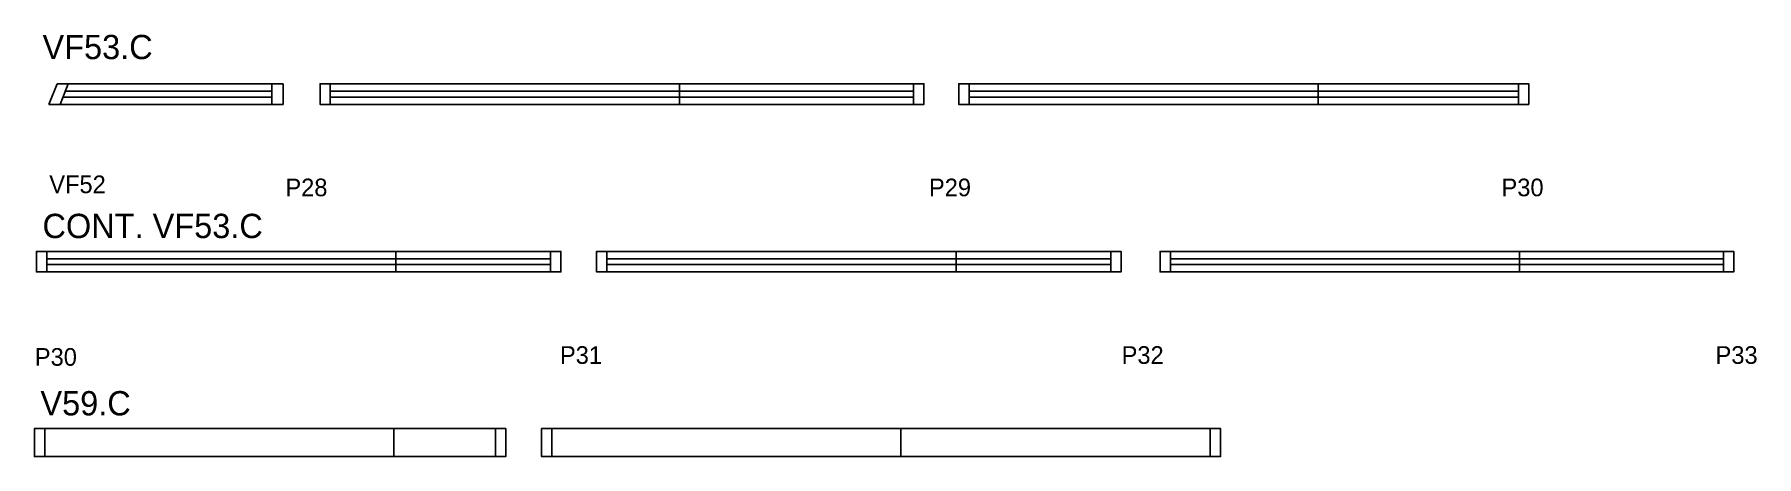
# Model space of a CAD drawing. Header units: metres. Extents: x 4100 to 5269, y -267 to 19.
import ezdxf

# ---------------------------------------------------------------- set-up
doc = ezdxf.new("R2010")
doc.units = ezdxf.units.M
for name, color, linetype in [('5', 7, 'Continuous'), ('NOMENCLATURA', 7, 'Continuous'), ('Painéis', 7, 'Continuous'), ('SARR_2.2x7', 7, 'Continuous'), ('SARR_EDITAR', 7, 'Continuous')]:
    doc.layers.add(name, color=color, linetype=linetype)

msp = doc.modelspace()

# ---------------------------------------------------------------- linework, layer by layer
at = {"layer": 'Painéis', "color": 7, "lineweight": 25}
for p, q in [((4115.6, -14.1), (4110, -28.1)), ((4268.9, -14.1), (4115.6, -14.1)), ((4268.9, -28.1), (4268.9, -14.1)), ((4110, -28.1), (4268.9, -28.1))]:
    msp.add_line(p, q, dxfattribs=at)
for points in [[(4538, -28.1), (4294, -28.1), (4294, -14.1), (4538, -14.1)], [(4538, -14.1), (4704, -14.1), (4704, -28.1), (4538, -28.1)], [(4971.6, -28.1), (4727.6, -28.1), (4727.6, -14.1), (4971.6, -14.1)], [(4971.6, -14.1), (5114.6, -14.1), (5114.6, -28.1), (4971.6, -28.1)], [(4345.5, -141.9), (4101.5, -141.9), (4101.5, -127.9), (4345.5, -127.9)], [(4345.5, -127.9), (4457.5, -127.9), (4457.5, -141.9), (4345.5, -141.9)], [(4725.8, -141.9), (4481.8, -141.9), (4481.8, -127.9), (4725.8, -127.9)], [(4725.8, -127.9), (4837.8, -127.9), (4837.8, -141.9), (4725.8, -141.9)], [(5108.3, -141.9), (4864.3, -141.9), (4864.3, -127.9), (5108.3, -127.9)], [(5108.3, -127.9), (5253.8, -127.9), (5253.8, -141.9), (5108.3, -141.9)], [(4344.1, -267.3), (4100.1, -267.3), (4100.1, -248.3), (4344.1, -248.3)], [(4344.1, -248.3), (4420.1, -248.3), (4420.1, -267.3), (4344.1, -267.3)], [(4688.4, -267.3), (4444.4, -267.3), (4444.4, -248.3), (4688.4, -248.3)], [(4688.4, -248.3), (4905.4, -248.3), (4905.4, -267.3), (4688.4, -267.3)]]:
    msp.add_lwpolyline(points, close=True, dxfattribs=at)
at = {"layer": 'SARR_2.2x7', "color": 7, "lineweight": 25}
for p, q in [((4123.1, -14.1), (4117.5, -28.1)), ((4261.3, -28.1), (4261.4, -14.1)), ((4301, -14.1), (4301, -28.1)), ((4697, -14.1), (4697, -28.1)), ((4734.6, -14.1), (4734.6, -28.1)), ((5107.6, -14.1), (5107.6, -28.1)), ((4108.5, -127.9), (4108.5, -141.9)), ((4450.5, -127.9), (4450.5, -141.9)), ((4488.8, -127.9), (4488.8, -141.9)), ((4830.8, -127.9), (4830.8, -141.9)), ((4871.3, -127.9), (4871.3, -141.9)), ((5246.8, -127.9), (5246.8, -141.9)), ((4107.1, -248.3), (4107.1, -267.3)), ((4413.1, -248.3), (4413.1, -267.3)), ((4451.4, -248.3), (4451.4, -267.3)), ((4898.4, -248.3), (4898.4, -267.3))]:
    msp.add_line(p, q, dxfattribs=at)
at = {"layer": 'SARR_EDITAR', "color": 7, "lineweight": 25}
for p, q in [((4119.5, -23.1), (4261.3, -23.1)), ((4261.3, -19.1), (4121.1, -19.1)), ((4301, -19.1), (4538, -19.1)), ((4538, -23.1), (4301, -23.1)), ((4538, -19.1), (4697, -19.1)), ((4697, -23.1), (4538, -23.1)), ((4734.6, -19.1), (4971.6, -19.1)), ((4971.6, -23.1), (4734.6, -23.1)), ((4971.6, -19.1), (5107.6, -19.1)), ((5107.6, -23.1), (4971.6, -23.1)), ((4108.5, -132.9), (4345.5, -132.9)), ((4345.5, -136.9), (4108.5, -136.9)), ((4345.5, -132.9), (4450.5, -132.9)), ((4450.5, -136.9), (4345.5, -136.9)), ((4488.8, -132.9), (4725.8, -132.9)), ((4725.8, -136.9), (4488.8, -136.9)), ((4725.8, -132.9), (4830.8, -132.9)), ((4830.8, -136.9), (4725.8, -136.9)), ((4871.3, -132.9), (5108.3, -132.9)), ((5108.3, -136.9), (4871.3, -136.9)), ((5108.3, -132.9), (5246.8, -132.9)), ((5246.8, -136.9), (5108.3, -136.9))]:
    msp.add_line(p, q, dxfattribs=at)

# ---------------------------------------------------------------- texts
at = {"layer": '5', "color": 7, "lineweight": 25}
for s, p in [('VF52', (4110.2, -88.4)), ('P28', (4270.5, -90.5)), ('P29', (4707.4, -90.5)), ('P30', (5096.1, -90.5)), ('P30', (4100.4, -205.6)), ('P31', (4456.9, -204.3)), ('P32', (4838.2, -204.3)), ('P33', (5241.4, -204.3))]:
    msp.add_text(s, height=12, dxfattribs=at).set_placement(p)
at = {"layer": 'NOMENCLATURA', "color": 7, "lineweight": 25}
for s, p in [('VF53.C', (4105.6, 2.6)), ('CONT. VF53.C', (4105.6, -118.9)), ('V59.C', (4104.2, -239.3))]:
    msp.add_text(s, height=16.5, dxfattribs=at).set_placement(p)

doc.saveas('drawing.dxf')
